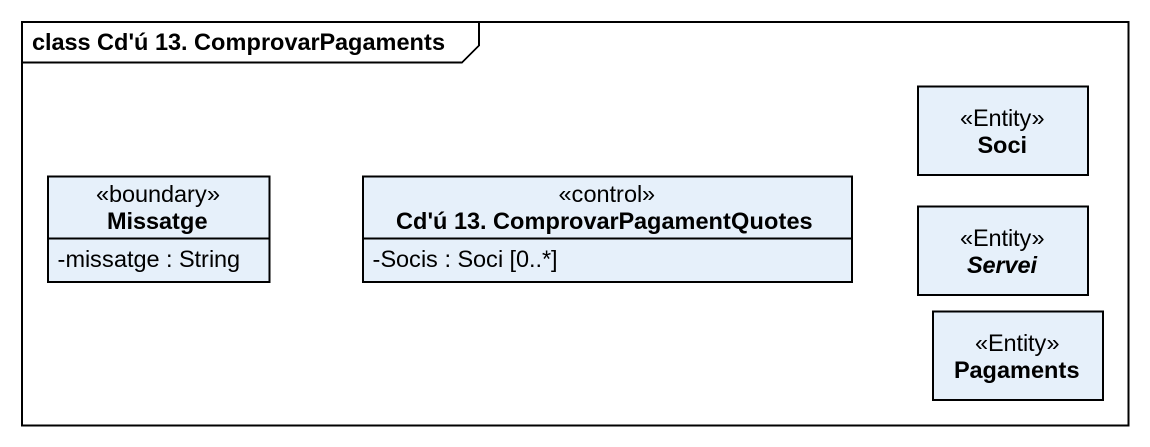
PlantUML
@startuml
mainframe class Cd'ú 13. ComprovarPagaments
hide circle
hide empty members
skinparam classAttributeIconSize 0
class Soci <<Entity>>
class Missatge <<boundary>> {
  -missatge : String
}
class "Cd'ú 13. ComprovarPagamentQuotes" as Cd_ú_13_ComprovarPagamentQuo <<control>> {
  -Socis : Soci [0..*]
}
abstract class Servei <<Entity>>
class Pagaments <<Entity>>
@enduml
